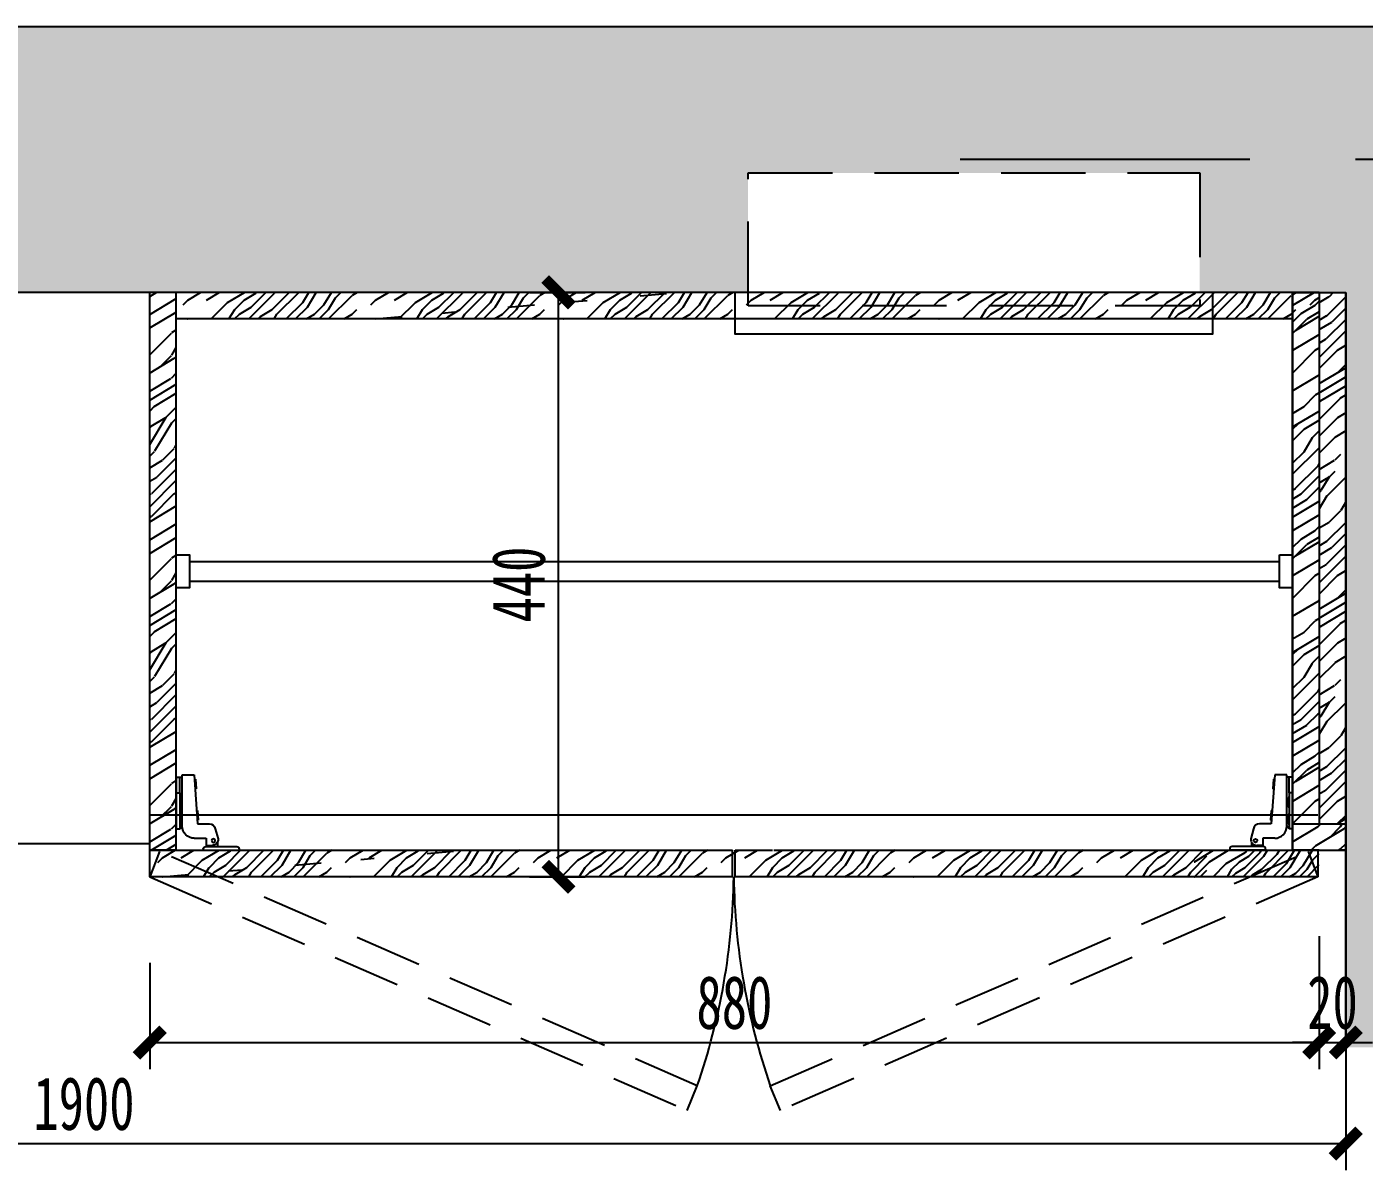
# Model space of a CAD drawing. Header units: millimetres. Extents: x 3104083 to 3173399, y -3165492 to -3044687.
# Drawn here: x 3130543 to 3131550, y -3055201 to -3054340 of the extents above; entities that cross this region are included whole.
import ezdxf

# ---------------------------------------------------------------- set-up
doc = ezdxf.new("R2010")
doc.units = ezdxf.units.MM
doc.header["$LTSCALE"] = 500
doc.header["$MEASUREMENT"] = 0
doc.header["$PDMODE"] = 2
doc.linetypes.add('CENTER', pattern=[50.8, 31.75, -6.35, 6.35, -6.35])
doc.linetypes.add('DASHED', pattern=[19.05, 12.7, -6.35])
doc.layers.get('0').update_dxf_attribs({"linetype": 'CONTINUOUS'})
doc.layers.get('DEFPOINTS').update_dxf_attribs({"linetype": 'CONTINUOUS'})
for name, color, linetype in [('03-F.MILL', 1, 'CONTINUOUS'), ('A-土建墙（含管井、立管）', 6, 'CONTINUOUS'), ('D-节点填充', 250, 'CONTINUOUS'), ('D-造型细线', 146, 'CONTINUOUS'), ('E-立面填充', 250, 'CONTINUOUS'), ('IEL-VERY LIGHT', 250, 'CONTINUOUS'), ('P-活动家具', 146, 'CONTINUOUS'), ('W-尺寸', 5, 'CONTINUOUS')]:
    doc.layers.add(name, color=color, linetype=linetype)
doc.styles.add('DIM', font='SimSun.ttf', dxfattribs={"width": 0.7})
doc.dimstyles.new('20', dxfattribs={"dimscale": 20, "dimtxt": 2, "dimasz": 1, "dimexe": 1, "dimexo": 1, "dimgap": 0.5, "dimtad": 1, "dimdec": 0, "dimzin": 0, "dimdsep": 46, "dimtxsty": 'DIM', "dimblk": 'ARCHTICK', "dimcen": 0, "dimclrd": 5, "dimclre": 5, "dimclrt": 35, "dimadec": 0, "dimazin": 0, "dimtfac": 0.5, "dimtdec": 0, "dimtix": 1, "dimtmove": 2, "dimatfit": 2, "dimldrblk": 'A', "dimfxl": 0, "dimtolj": 1, "dimtzin": 0, "dimlwd": -1, "dimlwe": -1, "dimarcsym": 0})

# ---------------------------------------------------------------- blocks, each defined once
blk = doc.blocks.new('五金')
at = {"layer": '03-F.MILL', "color": 8, "linetype": 'ByBlock'}
for p, q in [((-49686.9, -181452.1), (-49682.4, -181452.1)), ((-49686.9, -181452.1), (-49686.9, -181490.8)), ((-49684.2, -181463.8), (-49684.2, -181452.1)), ((-49682.4, -181489), (-49682.4, -181450.3)), ((-49682.4, -181450.3), (-49673.4, -181450.3)), ((-49673.4, -181450.3), (-49670.8, -181487.2)), ((-49672.4, -181453.5), (-49673.2, -181453.5)), ((-49671.9, -181460.7), (-49672.7, -181460.7)), ((-49672.4, -181453.5), (-49671.9, -181460.7)), ((-49686.9, -181463.8), (-49684.2, -181463.8)), ((-49684.2, -181463.8), (-49684.2, -181490.8)), ((-49684.2, -181467.3), (-49683.5, -181467.3)), ((-49683.5, -181467.3), (-49683.5, -181474.5)), ((-49684.2, -181474.5), (-49683.5, -181474.5)), ((-49684.2, -181480.2), (-49683.5, -181480.2)), ((-49683.5, -181480.2), (-49683.5, -181487.4)), ((-49670.8, -181477.2), (-49671.5, -181477.2)), ((-49670.8, -181477.2), (-49670.3, -181484.4)), ((-49686.9, -181490.8), (-49684.2, -181490.8)), ((-49684.2, -181487.4), (-49683.5, -181487.4)), ((-49684.2, -181490.8), (-49682.5, -181488.6)), ((-49670.3, -181484.4), (-49671, -181484.4)), ((-49670.8, -181487.2), (-49661.9, -181487.2)), ((-49657.5, -181491), (-49655.4, -181498.4)), ((-49673.4, -181498), (-49664.4, -181498)), ((-49664.4, -181498), (-49664.4, -181503.4)), ((-49655.8, -181500.9), (-49655.8, -181504.3)), ((-49666.5, -181506.1), (-49666.5, -181507)), ((-49666.5, -181507), (-49639.5, -181507)), ((-49664.7, -181504.3), (-49641.3, -181504.3)), ((-49664.4, -181503.4), (-49659.9, -181503.4)), ((-49663.5, -181503.4), (-49663.5, -181504.3)), ((-49639.5, -181506.1), (-49639.5, -181507))]:
    blk.add_line(p, q, dxfattribs=at)
at = {"layer": '03-F.MILL', "color": 8, "linetype": 'ByBlock', "extrusion": (0, 0, -1)}
for centre, major_axis, start_param, end_param in [((-49673.4, -181489), (6.36, 6.36), 2.356194, 3.926991), ((-49661.9, -181491.7), (-3.18, 3.18), 0.785398, 2.195237), ((-49658.9, -181499.8), (-0.955, 0.955), 5.497787, 11.780972), ((-49659.9, -181498.9), (-3.18, 3.18), 2.243928, 3.926991), ((-49664.7, -181506.1), (-1.27, 1.27), 5.497787, 7.068583), ((-49641.3, -181506.1), (1.27, 1.27), -0.785398, 0.785398)]:
    blk.add_ellipse(centre, major_axis=major_axis, ratio=1, start_param=start_param, end_param=end_param, dxfattribs=at)
blk = doc.blocks.new('_ArchTick')
at = {"color": 0, "linetype": 'ByBlock', "const_width": 0.4}
blk.add_lwpolyline([(-0.5, -0.5), (0.5, 0.5)], dxfattribs=at)
blk = doc.blocks.new('*D1311')
at = {"layer": 'DEFPOINTS', "color": 0, "ltscale": 100}
for p in [(3131536.5, -3054980.4, 0), (3129636.5, -3055004.8, 0), (3131536.5, -3055181.3)]:
    blk.add_point(p, dxfattribs=at)
at = {"layer": 'W-尺寸', "color": 5, "ltscale": 100}
for p, q in [((3129636.5, -3055101.3), (3129636.5, -3055201.3)), ((3131536.5, -3055101.3), (3131536.5, -3055201.3)), ((3129636.5, -3055181.3), (3131536.5, -3055181.3))]:
    blk.add_line(p, q, dxfattribs=at)
at = {"layer": 'W-尺寸', "color": 5, "ltscale": 100, "xscale": 20, "yscale": 20, "zscale": 20, "rotation": 180}
blk.add_blockref('_ArchTick', (3129636.5, -3055181.3), dxfattribs=at)
at = {"layer": 'W-尺寸', "color": 5, "ltscale": 100, "xscale": 20, "yscale": 20, "zscale": 20}
blk.add_blockref('_ArchTick', (3131536.5, -3055181.3), dxfattribs=at)
at = {"layer": 'W-尺寸', "color": 35, "ltscale": 100, "insert": (3130586.5, -3055151.3), "char_height": 40, "attachment_point": 5, "style": 'DIM'}
blk.add_mtext('\\A1;1900', dxfattribs=at)
blk = doc.blocks.new('A')
for p, q in [((-1.435, 1.148), (-1.09, 1.437)), ((-1.435, 1.148), (-0.369, 0)), ((-1.09, 1.437), (0, 0)), ((-0.369, 0), (-2.127, 0)), ((-1.435, -1.148), (-0.369, 0)), ((-1.09, -1.437), (0, 0)), ((-1.435, -1.148), (-1.09, -1.437))]:
    blk.add_line(p, q)
for points in [[(-1.435, 1.148), (-1.09, 1.437), (-0.369, 0), (0, 0)], [(-1.435, -1.148), (-1.09, -1.437), (-0.369, 0), (0, 0)]]:
    blk.add_solid(points)
blk = doc.blocks.new('*D1312')
at = {"layer": 'DEFPOINTS', "color": 0, "ltscale": 100}
for p in [(3130901.9, -3054540.4), (3130943.8, -3054540.4), (3130901.9, -3054980.4)]:
    blk.add_point(p, dxfattribs=at)
at = {"layer": 'W-尺寸', "color": 5, "ltscale": 100}
for p, q in [((3130921.9, -3054540.4), (3130963.8, -3054540.4)), ((3130943.8, -3054980.4), (3130943.8, -3054540.4)), ((3130921.9, -3054980.4), (3130963.8, -3054980.4))]:
    blk.add_line(p, q, dxfattribs=at)
at = {"layer": 'W-尺寸', "color": 5, "ltscale": 100, "xscale": 20, "yscale": 20, "zscale": 20}
for p, rotation in [((3130943.8, -3054540.4), 90), ((3130943.8, -3054980.4), 270)]:
    blk.add_blockref('_ArchTick', p, dxfattribs=dict(at, rotation=rotation))
at = {"layer": 'W-尺寸', "color": 35, "ltscale": 100, "insert": (3130913.8, -3054760.4), "char_height": 40, "attachment_point": 5, "rotation": 90, "style": 'DIM'}
blk.add_mtext('\\A1;440', dxfattribs=at)
blk = doc.blocks.new('*D1313')
at = {"layer": 'DEFPOINTS', "color": 0, "ltscale": 100}
for p in [(3131516.5, -3054980.4), (3130636, -3055025.2, 0), (3131516.5, -3055105.2)]:
    blk.add_point(p, dxfattribs=at)
at = {"layer": 'W-尺寸', "color": 5, "ltscale": 100}
for p, q in [((3131516.5, -3055025.2), (3131516.5, -3055125.2)), ((3130636, -3055045.2), (3130636, -3055125.2)), ((3130636, -3055105.2), (3131516.5, -3055105.2))]:
    blk.add_line(p, q, dxfattribs=at)
at = {"layer": 'W-尺寸', "color": 5, "ltscale": 100, "xscale": 20, "yscale": 20, "zscale": 20, "rotation": 180}
blk.add_blockref('_ArchTick', (3130636, -3055105.2), dxfattribs=at)
at = {"layer": 'W-尺寸', "color": 5, "ltscale": 100, "xscale": 20, "yscale": 20, "zscale": 20}
blk.add_blockref('_ArchTick', (3131516.5, -3055105.2), dxfattribs=at)
at = {"layer": 'W-尺寸', "color": 35, "ltscale": 100, "insert": (3131076.2, -3055075.2), "char_height": 40, "attachment_point": 5, "style": 'DIM'}
blk.add_mtext('\\A1;880', dxfattribs=at)
blk = doc.blocks.new('*D1314')
at = {"layer": 'DEFPOINTS', "color": 0, "ltscale": 100}
for p in [(3131516.5, -3054980.4), (3131536.5, -3054980.4), (3131536.5, -3055105.2)]:
    blk.add_point(p, dxfattribs=at)
at = {"layer": 'W-尺寸', "color": 5, "ltscale": 100}
for p, q in [((3131516.5, -3055025.2), (3131516.5, -3055125.2)), ((3131536.5, -3055025.2), (3131536.5, -3055125.2)), ((3131516.5, -3055105.2), (3131496.5, -3055105.2)), ((3131516.5, -3055105.2), (3131536.5, -3055105.2)), ((3131536.5, -3055105.2), (3131556.5, -3055105.2))]:
    blk.add_line(p, q, dxfattribs=at)
at = {"layer": 'W-尺寸', "color": 5, "ltscale": 100, "xscale": 20, "yscale": 20, "zscale": 20}
blk.add_blockref('_ArchTick', (3131516.5, -3055105.2), dxfattribs=at)
at = {"layer": 'W-尺寸', "color": 5, "ltscale": 100, "xscale": 20, "yscale": 20, "zscale": 20, "rotation": 180}
blk.add_blockref('_ArchTick', (3131536.5, -3055105.2), dxfattribs=at)
at = {"layer": 'W-尺寸', "color": 35, "ltscale": 100, "insert": (3131526.5, -3055075.2), "char_height": 40, "attachment_point": 5, "style": 'DIM'}
blk.add_mtext('\\A1;20', dxfattribs=at)

msp = doc.modelspace()

# ---------------------------------------------------------------- hatches: boundary and pattern name
at = {"layer": 'D-节点填充', "ltscale": 0.15}
h = msp.add_hatch(dxfattribs=at)
h.set_pattern_fill('PANEL', color=256, scale=100, angle=45, style=0, pattern_type=2)
h.set_pattern_definition([(5, (3130805.98, -3054560.43), (-8.716, 99.62), [20, -30, 10, -40]), (45, (3130853.71, -3054509.17), (-70.71, 70.71), [20, -80]), (45, (3130843.11, -3054512.7), (-70.71, 70.71), [10, -90]), (45, (3130802.45, -3054549.83), (-70.71, 70.71), [5, -70, 5, -20]), (45, (3130823.66, -3054521.54), (-70.71, 70.71), [20, -30, 5, -45]), (45, (3130804.22, -3054537.45), (-70.71, 70.71), [15, -85]), (45, (3130820.13, -3054518.01), (-70.71, 70.71), [30, -70]), (45, (3130797.15, -3054537.45), (-70.71, 70.71), [20, -80]), (45, (3130823.66, -3054507.4), (-70.71, 70.71), [50, -50]), (45, (3130798.91, -3054525.08), (-70.71, 70.71), [10, -30, 20, -40]), (45, (3130846.64, -3054473.81), (-70.71, 70.71), [20, -80]), (45, (3130830.73, -3054486.19), (-70.71, 70.71), [10, -90]), (45, (3130814.82, -3054498.56), (-70.71, 70.71), [10, -90]), (45, (3130777.7, -3054532.15), (-70.711, 70.711), [20, -80]), (45, (3130811.29, -3054495.03), (-70.71, 70.71), [20, -80]), (45, (3130807.75, -3054491.49), (-70.71, 70.71), [20, -20, 20, -40]), (45, (3130790.07, -3054502.1), (-70.71, 70.71), [10, -50, 20, -20]), (45, (3130802.45, -3054486.19), (-70.71, 70.71), [30, -70]), (45, (3130798.91, -3054482.65), (-70.71, 70.71), [20, -80]), (45, (3130768.86, -3054509.17), (-70.711, 70.711), [30, -40, 10, -20]), (45, (3130765.33, -3054505.63), (-70.711, 70.711), [50, -50]), (45, (3130805.98, -3054461.44), (-70.71, 70.71), [10, -90]), (45, (3130783, -3054480.89), (-70.711, 70.711), [20, -80]), (45, (3130767.09, -3054493.26), (-70.711, 70.711), [10, -40, 10, -40]), (45, (3130758.25, -3054498.56), (-70.711, 70.711), [10, -30, 20, -40]), (45, (3130770.63, -3054482.65), (-70.711, 70.711), [10, -50, 10, -30]), (45, (3130783, -3054466.74), (-70.711, 70.711), [30, -70]), (45, (3130751.18, -3054491.49), (-70.711, 70.711), [20, -80]), (45, (3130784.77, -3054454.37), (-70.711, 70.711), [10, -90]), (45, (3130797.15, -3054438.46), (-70.71, 70.71), [10, -90]), (59.0362, (3130850.178, -3054505.634), (70.7107, 70.7107), [10.3, -402.011]), (59.0362, (3130841.34, -3054482.653), (70.7107, 70.7107), [10.3, -402.011]), (59.0362, (3130791.842, -3054447.297), (70.7107, 70.7107), [10.3, -402.0106]), (59.0362, (3130797.145, -3054495.027), (70.7107, 70.7107), [10.3, -402.0106]), (59.0362, (3130800.68, -3054470.278), (70.7107, 70.7107), [10.3, -402.0106]), (59.0362, (3130813.055, -3054468.51), (70.7107, 70.7107), [10.3, -402.0106]), (59.0362, (3130765.325, -3054491.492), (70.7107, 70.7107), [10.3, -402.0106]), (59.0362, (3130797.145, -3054466.743), (70.7107, 70.7107), [10.3, -402.0106]), (59.0362, (3130837.804, -3054479.117), (70.7107, 70.7107), [20.6, -391.711]), (59.0362, (3130825.43, -3054480.885), (70.7107, 70.7107), [20.6, -391.711]), (59.0362, (3130821.894, -3054477.35), (70.7107, 70.7107), [20.6, -391.711]), (210.9638, (3130823.662, -3054521.544), (-70.7107, -70.7107), [10.3, -20.6, 10.3, -371.1106]), (210.9638, (3130798.913, -3054525.08), (-70.7107, -70.7107), [10.3, -402.0106]), (210.9638, (3130767.093, -3054493.26), (-70.7107, -70.7107), [20.6, -391.7106]), (239.0362, (3130853.714, -3054509.17), (-70.7107, -70.7107), [10.3, -402.011]), (30.9638, (3130867.856, -3054495.027), (70.7107, 70.7107), [10.3, -402.011]), (30.9638, (3130821.894, -3054491.492), (70.7107, 70.7107), [10.3, -402.011]), (30.9638, (3130823.662, -3054464.975), (70.7107, 70.7107), [10.3, -402.011]), (30.9638, (3130790.074, -3054487.956), (70.7107, 70.7107), [10.3, -402.0106]), (30.9638, (3130774.164, -3054486.188), (70.7107, 70.7107), [10.3, -402.0106]), (30.9638, (3130777.7, -3054475.582), (70.7107, 70.7107), [10.3, -402.0106]), (30.9638, (3130790.074, -3054487.956), (70.7107, 70.7107), [10.3, -402.0106]), (30.9638, (3130800.68, -3054456.136), (70.7107, 70.7107), [41.2, -371.1106]), (30.9638, (3130805.984, -3054546.292), (70.7107, 70.7107), [41.2, -371.1106]), (30.9638, (3130807.752, -3054533.918), (70.7107, 70.7107), [41.2, -371.1106]), (30.9638, (3130811.287, -3054523.311), (70.7107, 70.7107), [10.3, -20.6, 20.6, -360.8106]), (30.9638, (3130805.984, -3054518.008), (70.7107, 70.7107), [20.6, -20.6, 20.6, -350.5106]), (30.9638, (3130791.842, -3054518.008), (70.7107, 70.7107), [41.2, -371.1106]), (30.9638, (3130779.467, -3054519.776), (70.7107, 70.7107), [41.2, -371.1106]), (30.9638, (3130775.932, -3054516.24), (70.7107, 70.7107), [41.2, -371.1106]), (30.9638, (3130804.216, -3054445.53), (70.7107, 70.7107), [10.3, -402.0106]), (30.9638, (3130804.216, -3054431.388), (70.7107, 70.7107), [20.6, -391.7106]), (30.9638, (3130765.325, -3054477.35), (70.7107, 70.7107), [20.6, -391.7106]), (30.9638, (3130820.126, -3054546.292), (70.7107, 70.7107), [41.2, -371.111]), (30.9638, (3130813.055, -3054454.369), (70.7107, 70.7107), [30.9, -381.4106]), (30.9638, (3130825.43, -3054452.6), (70.7107, 70.7107), [61.8, -350.511])])
h.paths.add_polyline_path([(3131516.492, -3054540.435), (3130655.984, -3054540.435), (3130655.984, -3054560.435), (3131516.492, -3054560.435)])
h = msp.add_hatch(dxfattribs=at)
h.set_pattern_fill('PANEL', color=256, scale=100, angle=45, style=0, pattern_type=2)
h.set_pattern_definition([(5, (3130645.48, -3054980.43), (-8.716, 99.62), [20, -30, 10, -40]), (45, (3130693.21, -3054929.17), (-70.711, 70.711), [20, -80]), (45, (3130682.61, -3054932.7), (-70.711, 70.711), [10, -90]), (45, (3130641.95, -3054969.83), (-70.711, 70.711), [5, -70, 5, -20]), (45, (3130663.16, -3054941.54), (-70.711, 70.711), [20, -30, 5, -45]), (45, (3130643.72, -3054957.45), (-70.711, 70.711), [15, -85]), (45, (3130659.63, -3054938.01), (-70.711, 70.711), [30, -70]), (45, (3130636.65, -3054957.45), (-70.711, 70.711), [20, -80]), (45, (3130663.16, -3054927.4), (-70.711, 70.711), [50, -50]), (45, (3130638.41, -3054945.08), (-70.711, 70.711), [10, -30, 20, -40]), (45, (3130686.14, -3054893.81), (-70.711, 70.711), [20, -80]), (45, (3130670.23, -3054906.19), (-70.711, 70.711), [10, -90]), (45, (3130654.32, -3054918.56), (-70.711, 70.711), [10, -90]), (45, (3130617.2, -3054952.15), (-70.711, 70.711), [20, -80]), (45, (3130650.79, -3054915.03), (-70.711, 70.711), [20, -80]), (45, (3130647.25, -3054911.49), (-70.711, 70.711), [20, -20, 20, -40]), (45, (3130629.57, -3054922.1), (-70.711, 70.711), [10, -50, 20, -20]), (45, (3130641.95, -3054906.19), (-70.711, 70.711), [30, -70]), (45, (3130638.41, -3054902.65), (-70.711, 70.711), [20, -80]), (45, (3130608.36, -3054929.17), (-70.711, 70.711), [30, -40, 10, -20]), (45, (3130604.83, -3054925.63), (-70.711, 70.711), [50, -50]), (45, (3130645.48, -3054881.44), (-70.711, 70.711), [10, -90]), (45, (3130622.5, -3054900.89), (-70.711, 70.711), [20, -80]), (45, (3130606.59, -3054913.26), (-70.711, 70.711), [10, -40, 10, -40]), (45, (3130597.75, -3054918.56), (-70.711, 70.711), [10, -30, 20, -40]), (45, (3130610.13, -3054902.65), (-70.711, 70.711), [10, -50, 10, -30]), (45, (3130622.5, -3054886.74), (-70.711, 70.711), [30, -70]), (45, (3130590.68, -3054911.49), (-70.711, 70.711), [20, -80]), (45, (3130624.27, -3054874.37), (-70.711, 70.711), [10, -90]), (45, (3130636.65, -3054858.46), (-70.711, 70.711), [10, -90]), (59.0362, (3130689.678, -3054925.634), (70.7107, 70.7107), [10.3, -402.0106]), (59.0362, (3130680.84, -3054902.653), (70.7107, 70.7107), [10.3, -402.0106]), (59.0362, (3130631.342, -3054867.297), (70.7107, 70.7107), [10.3, -402.0106]), (59.0362, (3130636.645, -3054915.027), (70.7107, 70.7107), [10.3, -402.0106]), (59.0362, (3130640.18, -3054890.278), (70.7107, 70.7107), [10.3, -402.0106]), (59.0362, (3130652.555, -3054888.51), (70.7107, 70.7107), [10.3, -402.0106]), (59.0362, (3130604.825, -3054911.492), (70.7107, 70.7107), [10.3, -402.0106]), (59.0362, (3130636.645, -3054886.743), (70.7107, 70.7107), [10.3, -402.0106]), (59.0362, (3130677.304, -3054899.117), (70.7107, 70.7107), [20.6, -391.7106]), (59.0362, (3130664.93, -3054900.885), (70.7107, 70.7107), [20.6, -391.7106]), (59.0362, (3130661.394, -3054897.35), (70.7107, 70.7107), [20.6, -391.7106]), (210.9638, (3130663.162, -3054941.544), (-70.7107, -70.7107), [10.3, -20.6, 10.3, -371.1106]), (210.9638, (3130638.413, -3054945.08), (-70.7107, -70.7107), [10.3, -402.0106]), (210.9638, (3130606.593, -3054913.26), (-70.7107, -70.7107), [20.6, -391.7106]), (239.0362, (3130693.214, -3054929.17), (-70.7107, -70.7107), [10.3, -402.0106]), (30.9638, (3130707.356, -3054915.027), (70.7107, 70.7107), [10.3, -402.0106]), (30.9638, (3130661.394, -3054911.492), (70.7107, 70.7107), [10.3, -402.0106]), (30.9638, (3130663.162, -3054884.975), (70.7107, 70.7107), [10.3, -402.0106]), (30.9638, (3130629.574, -3054907.956), (70.7107, 70.7107), [10.3, -402.0106]), (30.9638, (3130613.664, -3054906.188), (70.7107, 70.7107), [10.3, -402.0106]), (30.9638, (3130617.2, -3054895.582), (70.7107, 70.7107), [10.3, -402.0106]), (30.9638, (3130629.574, -3054907.956), (70.7107, 70.7107), [10.3, -402.0106]), (30.9638, (3130640.18, -3054876.136), (70.7107, 70.7107), [41.2, -371.1106]), (30.9638, (3130645.484, -3054966.292), (70.7107, 70.7107), [41.2, -371.1106]), (30.9638, (3130647.252, -3054953.918), (70.7107, 70.7107), [41.2, -371.1106]), (30.9638, (3130650.787, -3054943.311), (70.7107, 70.7107), [10.3, -20.6, 20.6, -360.8106]), (30.9638, (3130645.484, -3054938.008), (70.7107, 70.7107), [20.6, -20.6, 20.6, -350.5106]), (30.9638, (3130631.342, -3054938.008), (70.7107, 70.7107), [41.2, -371.1106]), (30.9638, (3130618.967, -3054939.776), (70.7107, 70.7107), [41.2, -371.1106]), (30.9638, (3130615.432, -3054936.24), (70.7107, 70.7107), [41.2, -371.1106]), (30.9638, (3130643.716, -3054865.53), (70.7107, 70.7107), [10.3, -402.0106]), (30.9638, (3130643.716, -3054851.388), (70.7107, 70.7107), [20.6, -391.7106]), (30.9638, (3130604.825, -3054897.35), (70.71066, 70.7107), [20.6, -391.7106]), (30.9638, (3130659.626, -3054966.292), (70.7107, 70.7107), [41.2, -371.1106]), (30.9638, (3130652.555, -3054874.369), (70.7107, 70.7107), [30.9, -381.4106]), (30.9638, (3130664.93, -3054872.6), (70.7107, 70.7107), [61.8, -350.5106])])
h.paths.add_polyline_path([(3131431.949, -3054980.435), (3131431.949, -3054964.539), (3131429.809, -3054960.435), (3130635.984, -3054960.435), (3130635.984, -3054980.487)])
at = {"layer": 'E-立面填充', "ltscale": 0.15}
h = msp.add_hatch(dxfattribs=at)
h.set_pattern_fill('ZIGZAG', color=256, scale=10, angle=315, style=0)
h.set_pattern_definition([(315, (135512.085, -110939.538), (22.4506403, -5e-15), [15.875, -15.875]), (45, (135523.31, -110950.763), (5e-15, 22.4506403), [15.875, -15.875])])
h.paths.add_polyline_path([(3131426.492, -3054450.435), (3131426.492, -3054540.435), (3131536.492, -3054540.435), (3131536.492, -3055108.856), (3131736.492, -3055108.856), (3131736.492, -3054340.435), (3129536.492, -3054340.435), (3129536.492, -3054540.435), (3131086.492, -3054540.435), (3131086.492, -3054450.435)])
h.paths.add_polyline_path([(3129536.492, -3055140.435), (3129636.492, -3055140.435), (3129636.492, -3054540.435), (3129536.492, -3054540.435)])
at = {"layer": 'W-尺寸', "ltscale": 100}
h = msp.add_hatch(dxfattribs=at)
h.set_pattern_fill('FB木纹中SC300', color=250, scale=30, angle=45, style=0, pattern_type=2)
h.set_pattern_definition([(45, (170101.54, -137515.9), (-84.8528137, 84.8528137), [24, -36, 12, -48]), (45, (170158.81, -137454.38), (-84.8528137, 84.8528137), [24, -96]), (45, (170146.08, -137458.62), (-84.8528137, 84.8528137), [12, -108]), (45, (170097.29, -137503.17), (-84.8528137, 84.8528137), [6, -84, 6, -24]), (45, (170122.75, -137469.23), (-84.8528137, 84.8528137), [24, -36, 6, -54]), (45, (170099.41, -137488.32), (-84.8528137, 84.8528137), [18, -102]), (45, (170118.51, -137464.99), (-84.8528137, 84.8528137), [36, -84]), (45, (170090.93, -137488.32), (-84.8528137, 84.8528137), [24, -96]), (45, (170122.75, -137452.26), (-84.8528137, 84.8528137), [60, -60]), (45, (170093.05, -137473.47), (-84.8528137, 84.8528137), [12, -36, 24, -48]), (45, (170150.33, -137411.96), (-84.8528137, 84.8528137), [24, -96]), (45, (170131.23, -137426.8), (-84.8528137, 84.8528137), [12, -108]), (45, (170112.14, -137441.65), (-84.8528137, 84.8528137), [12, -108]), (45, (170067.6, -137481.96), (-84.8528137, 84.8528137), [24, -96]), (45, (170107.9, -137437.41), (-84.8528137, 84.8528137), [24, -96]), (45, (170103.66, -137433.17), (-84.8528137, 84.8528137), [24, -24, 24, -48]), (45, (170082.44, -137445.9), (-84.8528137, 84.8528137), [12, -60, 24, -24]), (45, (170097.29, -137426.8), (-84.8528137, 84.8528137), [36, -84]), (45, (170093.05, -137422.56), (-84.8528137, 84.8528137), [24, -96]), (45, (170056.99, -137454.38), (-84.8528137, 84.8528137), [36, -48, 12, -24]), (45, (170052.75, -137450.14), (-84.8528137, 84.8528137), [60, -60]), (45, (170101.54, -137397.11), (-84.8528137, 84.8528137), [12, -108]), (45, (170073.96, -137420.44), (-84.8528137, 84.8528137), [24, -96]), (45, (170054.87, -137435.29), (-84.8528137, 84.8528137), [12, -48, 12, -48]), (45, (170044.26, -137441.65), (-84.8528137, 84.8528137), [12, -36, 24, -48]), (45, (170059.11, -137422.56), (-84.8528137, 84.8528137), [12, -60, 12, -36]), (45, (170073.96, -137403.47), (-84.8528137, 84.8528137), [36, -84]), (45, (170035.78, -137433.17), (-84.8528137, 84.8528137), [24, -96]), (45, (170076.08, -137388.62), (-84.8528137, 84.8528137), [12, -108]), (45, (170090.93, -137369.53), (-84.8528137, 84.8528137), [12, -108]), (59.0362435, (170154.57, -137450.14), (84.85281374, 84.85281374), [12.36, -482.412663]), (59.0362435, (170143.962, -137422.562), (84.85281374, 84.85281374), [12.36, -482.412663]), (59.0362435, (170084.565, -137380.135), (84.85281374, 84.85281374), [12.36, -482.412663]), (59.0362435, (170090.93, -137437.41), (84.85281374, 84.85281374), [12.36, -482.412663]), (59.0362435, (170095.172, -137407.713), (84.85281374, 84.85281374), [12.36, -482.412663]), (59.0362435, (170110.02, -137405.59), (84.85281374, 84.85281374), [12.36, -482.412663]), (59.0362435, (170052.746, -137433.169), (84.85281374, 84.85281374), [12.36, -482.412663]), (59.0362435, (170090.93, -137403.47), (84.85281374, 84.85281374), [12.36, -482.412663]), (59.0362435, (170139.72, -137418.32), (84.85281374, 84.85281374), [24.72, -470.052663]), (59.0362435, (170124.87, -137420.44), (84.85281374, 84.85281374), [24.72, -470.052663]), (59.0362435, (170120.628, -137416.198), (84.85281374, 84.85281374), [24.72, -470.052663]), (210.9637565, (170122.75, -137469.23), (-84.85281374, -84.85281374), [12.36, -24.72, 12.36, -445.3326631]), (210.9637565, (170093.05, -137473.474), (-84.85281374, -84.85281374), [12.36, -482.412663]), (210.9637565, (170054.867, -137435.29), (-84.85281374, -84.85281374), [24.72, -470.052663]), (239.0362435, (170158.812, -137454.382), (-84.85281374, -84.85281374), [12.36, -482.412663]), (30.9637565, (170175.782, -137437.41), (84.85281374, 84.85281374), [12.36, -482.412663]), (30.9637565, (170120.628, -137433.169), (84.85281374, 84.85281374), [12.36, -482.412663]), (30.9637565, (170122.75, -137401.35), (84.85281374, 84.85281374), [12.36, -482.412663]), (30.9637565, (170082.444, -137428.926), (84.85281374, 84.85281374), [12.36, -482.412663]), (30.9637565, (170063.352, -137426.805), (84.85281374, 84.85281374), [12.36, -482.412663]), (30.9637565, (170067.595, -137414.077), (84.85281374, 84.85281374), [12.36, -482.412663]), (30.9637565, (170082.444, -137428.926), (84.85281374, 84.85281374), [12.36, -482.412663]), (30.9637565, (170095.172, -137390.742), (84.85281374, 84.85281374), [49.44, -445.332663]), (30.9637565, (170101.536, -137498.93), (84.85281374, 84.85281374), [49.44, -445.332663]), (30.9637565, (170103.657, -137484.08), (84.85281374, 84.85281374), [49.44, -445.332663]), (30.9637565, (170107.9, -137471.352), (84.85281374, 84.85281374), [12.36, -24.72, 24.72, -432.9726631]), (30.9637565, (170101.536, -137464.988), (84.85281374, 84.85281374), [24.72, -24.72, 24.72, -420.6126631]), (30.9637565, (170084.565, -137464.988), (84.85281374, 84.85281374), [49.44, -445.332663]), (30.9637565, (170069.716, -137467.11), (84.85281374, 84.85281374), [49.44, -445.332663]), (30.9637565, (170065.474, -137462.867), (84.85281374, 84.85281374), [49.44, -445.332663]), (30.9637565, (170099.415, -137378.014), (84.85281374, 84.85281374), [12.36, -482.412663]), (30.9637675, (170099.415, -137361.044), (84.85279745, 84.85283003), [24.72, -470.052663]), (30.9637675, (170052.746, -137416.198), (84.85279745, 84.85283003), [24.72, -470.052663]), (30.9637575, (170118.507, -137498.93), (84.85281226, 84.85281522), [49.44, -445.332663]), (30.9637575, (170110.02, -137388.62), (84.85281226, 84.85281522), [37.08, -457.692663]), (30.9637575, (170124.87, -137386.5), (84.85281226, 84.85281522), [74.16, -420.612663])])
h.paths.add_polyline_path([(3130655.984, -3054540.336), (3130635.984, -3054540.336), (3130635.984, -3054960.336), (3130655.984, -3054960.336)])
h.paths.add_polyline_path([(3131516.492, -3054940.435), (3131536.492, -3054940.435), (3131536.492, -3054540.336), (3131516.492, -3054540.336)])
h = msp.add_hatch(dxfattribs=at)
h.set_pattern_fill('FB木纹中SC300', color=250, scale=30, angle=45, style=0, pattern_type=2)
h.set_pattern_definition([(45, (3131496.49, -3054940.43), (-84.853, 84.853), [24, -36, 12, -48]), (45, (3131553.77, -3054878.92), (-84.853, 84.853), [24, -96]), (45, (3131541.04, -3054883.16), (-84.853, 84.853), [12, -108]), (45, (3131492.25, -3054927.71), (-84.853, 84.853), [6, -84, 6, -24]), (45, (3131517.7, -3054893.77), (-84.853, 84.853), [24, -36, 6, -54]), (45, (3131494.37, -3054912.86), (-84.853, 84.853), [18, -102]), (45, (3131513.46, -3054889.52), (-84.853, 84.853), [36, -84]), (45, (3131485.89, -3054912.86), (-84.853, 84.853), [24, -96]), (45, (3131517.7, -3054876.8), (-84.853, 84.853), [60, -60]), (45, (3131488.01, -3054898.01), (-84.853, 84.853), [12, -36, 24, -48]), (45, (3131545.28, -3054836.49), (-84.853, 84.853), [24, -96]), (45, (3131526.19, -3054851.34), (-84.853, 84.853), [12, -108]), (45, (3131507.1, -3054866.19), (-84.853, 84.853), [12, -108]), (45, (3131462.55, -3054906.49), (-84.853, 84.853), [24, -96]), (45, (3131502.86, -3054861.95), (-84.853, 84.853), [24, -96]), (45, (3131498.61, -3054857.7), (-84.853, 84.853), [24, -24, 24, -48]), (45, (3131477.4, -3054870.43), (-84.853, 84.853), [12, -60, 24, -24]), (45, (3131492.25, -3054851.34), (-84.853, 84.853), [36, -84]), (45, (3131488.01, -3054847.1), (-84.853, 84.853), [24, -96]), (45, (3131451.94, -3054878.92), (-84.853, 84.853), [36, -48, 12, -24]), (45, (3131447.7, -3054874.67), (-84.853, 84.853), [60, -60]), (45, (3131496.49, -3054821.64), (-84.853, 84.853), [12, -108]), (45, (3131468.91, -3054844.98), (-84.853, 84.853), [24, -96]), (45, (3131449.82, -3054859.82), (-84.853, 84.853), [12, -48, 12, -48]), (45, (3131439.22, -3054866.19), (-84.853, 84.853), [12, -36, 24, -48]), (45, (3131454.07, -3054847.1), (-84.853, 84.853), [12, -60, 12, -36]), (45, (3131468.91, -3054828), (-84.853, 84.853), [36, -84]), (45, (3131430.73, -3054857.7), (-84.853, 84.853), [24, -96]), (45, (3131471.04, -3054813.16), (-84.853, 84.853), [12, -108]), (45, (3131485.89, -3054794.06), (-84.853, 84.853), [12, -108]), (59.036, (3131549.525, -3054874.674), (84.8528, 84.8528), [12.36, -482.413]), (59.036, (3131538.918, -3054847.096), (84.8528, 84.8528), [12.36, -482.413]), (59.036, (3131479.52, -3054804.67), (84.8528, 84.8528), [12.36, -482.413]), (59.036, (3131485.885, -3054861.946), (84.8528, 84.8528), [12.36, -482.413]), (59.036, (3131490.128, -3054832.247), (84.8528, 84.8528), [12.36, -482.413]), (59.036, (3131504.977, -3054830.126), (84.8528, 84.8528), [12.36, -482.413]), (59.036, (3131447.702, -3054857.703), (84.8528, 84.8528), [12.36, -482.413]), (59.036, (3131485.885, -3054828.005), (84.8528, 84.8528), [12.36, -482.413]), (59.036, (3131534.676, -3054842.854), (84.8528, 84.8528), [24.72, -470.053]), (59.036, (3131519.826, -3054844.975), (84.8528, 84.8528), [24.72, -470.053]), (59.036, (3131515.584, -3054840.732), (84.8528, 84.8528), [24.72, -470.053]), (210.964, (3131517.705, -3054893.765), (-84.8528, -84.8528), [12.36, -24.72, 12.36, -445.333]), (210.964, (3131488.007, -3054898.008), (-84.8528, -84.8528), [12.36, -482.413]), (210.964, (3131449.823, -3054859.824), (-84.8528, -84.8528), [24.72, -470.053]), (239.036, (3131553.768, -3054878.916), (-84.8528, -84.8528), [12.36, -482.413]), (30.964, (3131570.738, -3054861.946), (84.8528, 84.8528), [12.36, -482.413]), (30.964, (3131515.584, -3054857.703), (84.8528, 84.8528), [12.36, -482.413]), (30.964, (3131517.705, -3054825.883), (84.8528, 84.8528), [12.36, -482.413]), (30.964, (3131477.4, -3054853.46), (84.8528, 84.8528), [12.36, -482.413]), (30.964, (3131458.308, -3054851.34), (84.8528, 84.8528), [12.36, -482.413]), (30.964, (3131462.55, -3054838.61), (84.8528, 84.8528), [12.36, -482.413]), (30.964, (3131477.4, -3054853.46), (84.8528, 84.8528), [12.36, -482.413]), (30.964, (3131490.128, -3054815.277), (84.8528, 84.8528), [49.44, -445.333]), (30.964, (3131496.492, -3054923.464), (84.8528, 84.8528), [49.44, -445.333]), (30.964, (3131498.613, -3054908.615), (84.8528, 84.8528), [49.44, -445.333]), (30.964, (3131502.856, -3054895.887), (84.8528, 84.8528), [12.36, -24.72, 24.72, -432.973]), (30.964, (3131496.492, -3054889.523), (84.8528, 84.8528), [24.72, -24.72, 24.72, -420.613]), (30.964, (3131479.52, -3054889.523), (84.8528, 84.8528), [49.44, -445.333]), (30.964, (3131464.672, -3054891.644), (84.8528, 84.8528), [49.44, -445.333]), (30.964, (3131460.43, -3054887.402), (84.8528, 84.8528), [49.44, -445.333]), (30.964, (3131494.37, -3054802.55), (84.8528, 84.8528), [12.36, -482.413]), (30.964, (3131494.37, -3054785.578), (84.8528, 84.853), [24.72, -470.053]), (30.964, (3131447.702, -3054840.732), (84.8528, 84.8528), [24.72, -470.053]), (30.964, (3131513.463, -3054923.464), (84.8528, 84.8528), [49.44, -445.333]), (30.964, (3131504.977, -3054813.155), (84.8528, 84.8528), [37.08, -457.693]), (30.964, (3131519.826, -3054811.034), (84.8528, 84.8528), [74.16, -420.613])])
h.paths.add_polyline_path([(3131536.492, -3054940.435), (3131496.492, -3054940.435), (3131496.492, -3054944.235), (3131496.492, -3054960.435), (3131536.492, -3054960.435)])
h.paths.add_polyline_path([(3131516.492, -3054540.435), (3131496.492, -3054540.435), (3131496.492, -3054940.435), (3131516.492, -3054940.435)])
h = msp.add_hatch(dxfattribs=at)
h.set_pattern_fill('FB木纹中SC300', color=250, scale=20, angle=45, style=0, pattern_type=2)
h.set_pattern_definition([(45, (3131422.45, -3054980.435), (-56.57, 56.57), [16, -24, 8, -32]), (45, (3131460.63, -3054939.42), (-56.57, 56.57), [16, -64]), (45, (3131452.15, -3054942.25), (-56.57, 56.57), [8, -72]), (45, (3131419.62, -3054971.95), (-56.57, 56.57), [4, -56, 4, -16]), (45, (3131436.59, -3054949.32), (-56.57, 56.57), [16, -24, 4, -36]), (45, (3131421.034, -3054962.05), (-56.57, 56.57), [12, -68]), (45, (3131433.76, -3054946.49), (-56.57, 56.57), [24, -56]), (45, (3131415.38, -3054962.05), (-56.57, 56.57), [16, -64]), (45, (3131436.59, -3054938.01), (-56.57, 56.57), [40, -40]), (45, (3131416.79, -3054952.15), (-56.57, 56.57), [8, -24, 16, -32]), (45, (3131454.975, -3054911.14), (-56.57, 56.57), [16, -64]), (45, (3131442.25, -3054921.04), (-56.57, 56.57), [8, -72]), (45, (3131429.52, -3054930.94), (-56.57, 56.57), [8, -72]), (45, (3131399.82, -3054957.81), (-56.57, 56.57), [16, -64]), (45, (3131426.69, -3054928.11), (-56.57, 56.57), [16, -64]), (45, (3131423.86, -3054925.28), (-56.57, 56.57), [16, -16, 16, -32]), (45, (3131409.72, -3054933.765), (-56.57, 56.57), [8, -40, 16, -16]), (45, (3131419.62, -3054921.04), (-56.57, 56.57), [24, -56]), (45, (3131416.79, -3054918.21), (-56.57, 56.57), [16, -64]), (45, (3131392.75, -3054939.42), (-56.57, 56.57), [24, -32, 8, -16]), (45, (3131389.92, -3054936.59), (-56.57, 56.57), [40, -40]), (45, (3131422.45, -3054901.24), (-56.57, 56.57), [8, -72]), (45, (3131404.06, -3054916.795), (-56.57, 56.57), [16, -64]), (45, (3131391.336, -3054926.694), (-56.57, 56.57), [8, -32, 8, -32]), (45, (3131384.265, -3054930.94), (-56.57, 56.57), [8, -24, 16, -32]), (45, (3131394.164, -3054918.21), (-56.57, 56.57), [8, -40, 8, -24]), (45, (3131404.06, -3054905.48), (-56.57, 56.57), [24, -56]), (45, (3131378.61, -3054925.28), (-56.57, 56.57), [16, -64]), (45, (3131405.48, -3054895.58), (-56.57, 56.57), [8, -72]), (45, (3131415.38, -3054882.85), (-56.57, 56.57), [8, -72]), (59.036, (3131457.804, -3054936.594), (56.5685, 56.5685), [8.24, -321.608]), (59.036, (3131450.733, -3054918.21), (56.5685, 56.5685), [8.24, -321.608]), (59.036, (3131411.135, -3054889.925), (56.5685, 56.5685), [8.24, -321.608]), (59.036, (3131415.377, -3054928.109), (56.5685, 56.5685), [8.24, -321.608]), (59.036, (3131418.206, -3054908.31), (56.5685, 56.5685), [8.24, -321.608]), (59.036, (3131428.105, -3054906.895), (56.5685, 56.5685), [8.24, -321.608]), (59.036, (3131389.922, -3054925.28), (56.5685, 56.5685), [8.24, -321.608]), (59.036, (3131415.377, -3054905.481), (56.5685, 56.5685), [8.24, -321.608]), (59.036, (3131447.904, -3054915.38), (56.5685, 56.5685), [16.48, -313.368]), (59.036, (3131438.005, -3054916.795), (56.5685, 56.5685), [16.48, -313.368]), (59.036, (3131435.176, -3054913.966), (56.5685, 56.5685), [16.48, -313.368]), (210.964, (3131436.59, -3054949.322), (-56.5685, -56.5685), [8.24, -16.48, 8.24, -296.8884]), (210.964, (3131416.792, -3054952.15), (-56.5685, -56.5685), [8.24, -321.608]), (210.964, (3131391.336, -3054926.694), (-56.5685, -56.5685), [16.48, -313.368]), (239.036, (3131460.632, -3054939.422), (-56.5685, -56.5685), [8.24, -321.608]), (30.964, (3131471.946, -3054928.109), (56.5685, 56.5685), [8.24, -321.608]), (30.964, (3131435.176, -3054925.28), (56.5685, 56.5685), [8.24, -321.608]), (30.964, (3131436.59, -3054904.067), (56.5685, 56.5685), [8.24, -321.608]), (30.964, (3131409.72, -3054922.452), (56.5685, 56.5685), [8.24, -321.608]), (30.964, (3131396.993, -3054921.038), (56.5685, 56.5685), [8.24, -321.608]), (30.964, (3131399.821, -3054912.552), (56.5685, 56.5685), [8.24, -321.608]), (30.964, (3131409.72, -3054922.452), (56.5685, 56.5685), [8.24, -321.608]), (30.964, (3131418.206, -3054896.996), (56.5685, 56.5685), [32.96, -296.888]), (30.964, (3131422.449, -3054969.12), (56.5685, 56.5685), [32.96, -296.888]), (30.964, (3131423.863, -3054959.221), (56.5685, 56.5685), [32.96, -296.888]), (30.964, (3131426.691, -3054950.736), (56.5685, 56.5685), [8.24, -16.48, 16.48, -288.6484]), (30.964, (3131422.449, -3054946.493), (56.5685, 56.5685), [16.48, -16.48, 16.48, -280.4084]), (30.964, (3131411.135, -3054946.493), (56.5685, 56.5685), [32.96, -296.888]), (30.964, (3131401.235, -3054947.908), (56.5685, 56.5685), [32.96, -296.888]), (30.964, (3131398.407, -3054945.08), (56.5685, 56.5685), [32.96, -296.888]), (30.964, (3131421.034, -3054888.51), (56.5685, 56.5685), [8.24, -321.608]), (30.964, (3131421.034, -3054877.197), (56.5685, 56.5686), [16.48, -313.368]), (30.964, (3131389.922, -3054913.966), (56.5685, 56.5686), [16.48, -313.368]), (30.964, (3131433.762, -3054969.12), (56.5685, 56.5685), [32.96, -296.888]), (30.964, (3131428.105, -3054895.582), (56.5685, 56.5685), [24.72, -305.128]), (30.964, (3131438.005, -3054894.167), (56.5685, 56.5685), [49.44, -280.408])])
h.paths.add_polyline_path([(3131422.449, -3054980.435), (3131516.492, -3054980.435), (3131516.492, -3054960.435), (3131422.449, -3054960.435)])

# ---------------------------------------------------------------- linework, layer by layer
at = {"layer": 'A-土建墙（含管井、立管）', "color": 6}
msp.add_line((3131536.492, -3054540.435), (3131536.492, -3055140.435), dxfattribs=at)
for points in [[(3131736.492, -3055108.856), (3131736.492, -3054340.435), (3129536.492, -3054340.435)], [(3131516.492, -3054540.435), (3129536.492, -3054540.435)], [(3131516.492, -3054540.435), (3129536.492, -3054540.435)], [(3131536.492, -3055108.856), (3131536.492, -3054540.435)]]:
    msp.add_lwpolyline(points, dxfattribs=at)
at = {"layer": 'A-土建墙（含管井、立管）', "color": 251, "linetype": 'DASHED', "ltscale": 0.01}
msp.add_lwpolyline([(3131426.492, -3054550.435), (3131086.492, -3054550.435), (3131086.492, -3054450.435), (3131426.492, -3054450.435)], close=True, dxfattribs=at)
at = {"layer": 'D-造型细线', "color": 3}
for p, q in [((3130635.984, -3054960.435), (3130635.984, -3054540.435)), ((3130655.984, -3054960.435), (3130655.984, -3054540.435)), ((3131496.492, -3054540.435), (3131496.492, -3054960.435)), ((3131496.492, -3054960.435), (3131496.492, -3054540.435)), ((3131496.492, -3054540.435), (3131536.492, -3054540.435)), ((3131516.492, -3054540.435), (3131516.492, -3054940.435)), ((3130655.984, -3054960.435), (3130635.984, -3054960.435)), ((3131105.992, -3054960.435), (3131536.492, -3054960.435)), ((3131516.492, -3054960.435), (3131496.492, -3054960.435)), ((3131536.492, -3054960.435), (3131531.041, -3054960.435))]:
    msp.add_line(p, q, dxfattribs=at)
at = {"layer": 'D-造型细线', "color": 251}
msp.add_line((3130635.984, -3054955.469), (3129656.492, -3054955.469), dxfattribs=at)
at = {"layer": 'D-造型细线', "color": 3}
for points in [[(3131496.492, -3054560.435), (3130655.984, -3054560.435)], [(3131496.492, -3054940.435), (3131536.492, -3054940.435)], [(3131074.738, -3054980.435), (3130635.984, -3054980.435), (3130636.084, -3054960.435), (3131074.738, -3054960.435)], [(3131074.738, -3054980.435), (3131074.738, -3054960.435)], [(3131076.738, -3054980.435), (3131076.738, -3054960.435)], [(3131076.738, -3054960.435), (3131104.992, -3054960.435)], [(3131515.492, -3054960.435), (3131515.492, -3054980.435)], [(3131515.492, -3054980.435), (3131076.738, -3054980.435)]]:
    msp.add_lwpolyline(points, dxfattribs=at)
at = {"layer": 'IEL-VERY LIGHT', "linetype": 'CENTER', "ltscale": 0.025}
msp.add_line((3132099.369, -3054440.435), (3131246.064, -3054440.435), dxfattribs=at)
at = {"layer": 'P-活动家具'}
for p, q in [((3130665.984, -3054742.935), (3131486.492, -3054742.935)), ((3130665.984, -3054757.935), (3131486.492, -3054757.935))]:
    msp.add_line(p, q, dxfattribs=at)
for points in [[(3131436.492, -3054540.435), (3131076.492, -3054540.435), (3131076.492, -3054571.718), (3131436.492, -3054571.718)], [(3130655.984, -3054737.935), (3130665.984, -3054737.935), (3130665.984, -3054762.935), (3130655.984, -3054762.935)], [(3131486.492, -3054737.935), (3131496.492, -3054737.935), (3131496.492, -3054762.935), (3131486.492, -3054762.935)]]:
    msp.add_lwpolyline(points, close=True, dxfattribs=at)
at = {"layer": 'P-活动家具', "color": 251, "linetype": 'DASHED', "ltscale": 0.008}
for points in [[(3130635.984, -3054980.435), (3131040.577, -3055156.294), (3131048.221, -3055137.816), (3130643.32, -3054961.315)], [(3131515.492, -3054980.435), (3131110.899, -3055156.294), (3131103.255, -3055137.816), (3131508.156, -3054961.315)]]:
    msp.add_lwpolyline(points, close=True, dxfattribs=at)
at = {"layer": 'W-尺寸', "color": 251, "ltscale": 100}
msp.add_lwpolyline([(3131515.492, -3054933.978), (3130635.984, -3054933.978)], dxfattribs=at)
for centre, start, end in [((3130574.373, -3054973.87), 340.914992, 359.249842), ((3131577.103, -3054973.87), 180.750158, 199.085008)]:
    msp.add_arc(centre, 501.408, start, end, dxfattribs=at)

# ---------------------------------------------------------------- block references
at = {"layer": '03-F.MILL', "rotation": 359.9999896353857}
msp.add_blockref('五金', (3180342.906, -2873453.395), dxfattribs=at)
at = {"layer": '03-F.MILL', "xscale": -1, "rotation": 1.036461428682856e-05}
msp.add_blockref('五金', (3081809.57, -2873453.395), dxfattribs=at)

# ---------------------------------------------------------------- dimensions: what is measured, and where the dimension line sits
at = {"layer": 'W-尺寸', "color": 251, "ltscale": 100}
dim = msp.add_linear_dim(base=(3130943.758, -3054540.435), p1=(3130901.925, -3054980.435), p2=(3130901.925, -3054540.435), angle=90, dimstyle='20', dxfattribs=at)
dim.commit()
dim.dimension.update_dxf_attribs({"geometry": '*D1312', "text_midpoint": (3130913.758, -3054760.435)})
for base, p1, picture, middle in [((3131536.492, -3055181.338, 0), (3129636.492, -3055004.82), '*D1311', (3130586.492, -3055151.338, 0)), ((3131536.492, -3055105.211), (3131516.492, -3054980.435), '*D1314', (3131526.492, -3055075.211))]:
    dim = msp.add_linear_dim(base=base, p1=p1, p2=(3131536.492, -3054980.435), dimstyle='20', dxfattribs=at)
    dim.commit()
    dim.dimension.update_dxf_attribs({"geometry": picture, "text_midpoint": middle})
dim = msp.add_linear_dim(base=(3131516.492, -3055105.211), p1=(3130635.984, -3055025.211, 0), p2=(3131516.492, -3054980.435), text='880', dimstyle='20', dxfattribs=at)
dim.commit()
dim.dimension.update_dxf_attribs({"geometry": '*D1313', "text_midpoint": (3131076.238, -3055075.211)})

doc.saveas('drawing.dxf')
